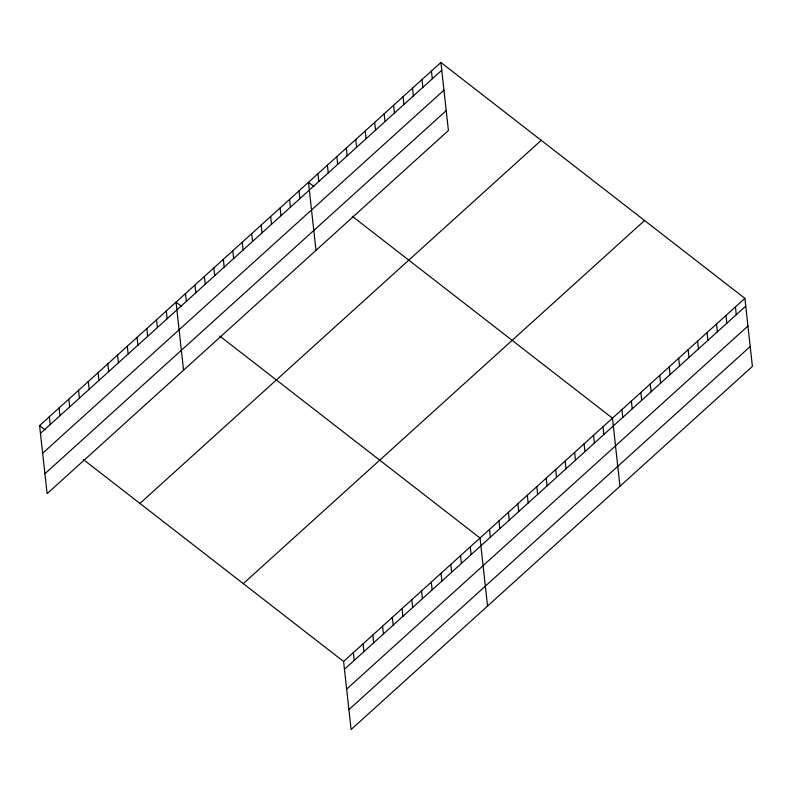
<?xml version="1.0" encoding="UTF-8"?>
<svg xmlns="http://www.w3.org/2000/svg" width="792" height="792" viewBox="0 0 792 792"><rect width="100%" height="100%" fill="white"/><g stroke="black" fill="none" stroke-linecap="round" stroke-linejoin="round"><path stroke-width="1.19" d="M440.897 62.479L448.411 130.531L47.114 493.644L39.6 425.581L440.897 62.479L744.886 298.356L752.4 366.419L351.103 729.521L343.589 661.468L83.378 459.548M40.461 433.353L441.758 70.24M42.649 453.242L443.956 90.139M44.916 473.745L446.213 110.642M139.917 503.425L541.213 140.323M243.273 583.625L644.569 220.523M343.589 661.468L744.886 298.356M344.451 669.23L745.747 306.128M346.639 689.129L747.945 326.027M348.906 709.622L750.202 346.52M313.939 186.546L308.474 182.299L315.978 250.361M352.242 216.265L612.454 418.186L619.968 486.238M181.516 306.375L176.042 302.128L183.556 370.181M219.82 336.095L480.031 538.006L487.545 606.068M39.6 425.581L45.075 429.828M735.431 306.92L736.283 314.681M725.967 315.483L726.828 323.245M716.513 324.037L717.364 331.808M707.048 332.6L707.909 340.362M697.594 341.154L698.445 348.925M688.129 349.717L688.99 357.479M678.675 358.271L679.526 366.043M669.21 366.835L670.072 374.596M659.756 375.388L660.607 383.16M650.291 383.952L651.153 391.713M640.837 392.505L641.698 400.277M631.372 401.069L632.234 408.83M621.918 409.622L622.779 417.394M602.999 426.74L603.86 434.511M593.545 435.303L594.396 443.065M584.08 443.867L584.942 451.628M574.626 452.42L575.477 460.192M565.161 460.984L566.023 468.745M555.707 469.537L556.558 477.309M546.242 478.101L547.104 485.862M536.788 486.654L537.639 494.426M527.323 495.218L528.185 502.979M517.869 503.771L518.72 511.543M508.405 512.335L509.266 520.096M498.95 520.889L499.802 528.66M489.486 529.452L490.347 537.214M431.442 71.042L432.293 78.804M421.978 79.596L422.839 87.367M470.28 546.827L471.141 554.598M412.523 88.159L413.375 95.921M460.538 555.647L461.399 563.409M403.059 96.713L403.92 104.485M450.797 564.468L451.648 572.23M393.604 105.277L394.456 113.038M441.045 573.279L441.906 581.051M384.14 113.83L385.001 121.602M431.303 582.1L432.155 589.872M374.685 122.394L375.537 130.155M421.552 590.921L422.413 598.683M365.221 130.947L366.082 138.719M411.81 599.742L412.672 607.504M355.766 139.511L356.618 147.272M402.069 608.553L402.92 616.324M346.302 148.064L347.163 155.836M392.317 617.374L393.178 625.145M336.848 156.628L337.709 164.389M382.576 626.195L383.427 633.956M327.383 165.181L328.244 172.953M372.824 635.006L373.685 642.777M317.929 173.745L318.79 181.507M363.082 643.827L363.934 651.598M353.331 652.648L354.192 660.409M299.01 190.862L299.871 198.624M289.555 199.426L290.407 207.187M280.091 207.979L280.952 215.751M270.636 216.543L271.488 224.304M261.172 225.096L262.033 232.868M251.717 233.66L252.569 241.421M242.253 242.213L243.114 249.985M232.798 250.777L233.65 258.538M223.334 259.33L224.195 267.102M213.88 267.894L214.731 275.656M204.415 276.448L205.276 284.219M194.961 285.011L195.812 292.773M185.496 293.565L186.358 301.336M166.3 310.949L167.152 318.711M156.549 319.76L157.41 327.532M146.807 328.581L147.659 336.353M137.056 337.402L137.917 345.163M127.314 346.223L128.165 353.984M117.562 355.034L118.424 362.805M107.821 363.855L108.682 371.626M98.079 372.676L98.931 380.437M88.328 381.497L89.189 389.258M78.586 390.308L79.438 398.079M68.835 399.128L69.696 406.9M59.093 407.949L59.944 415.711M49.342 416.77L50.203 424.532"/></g></svg>
